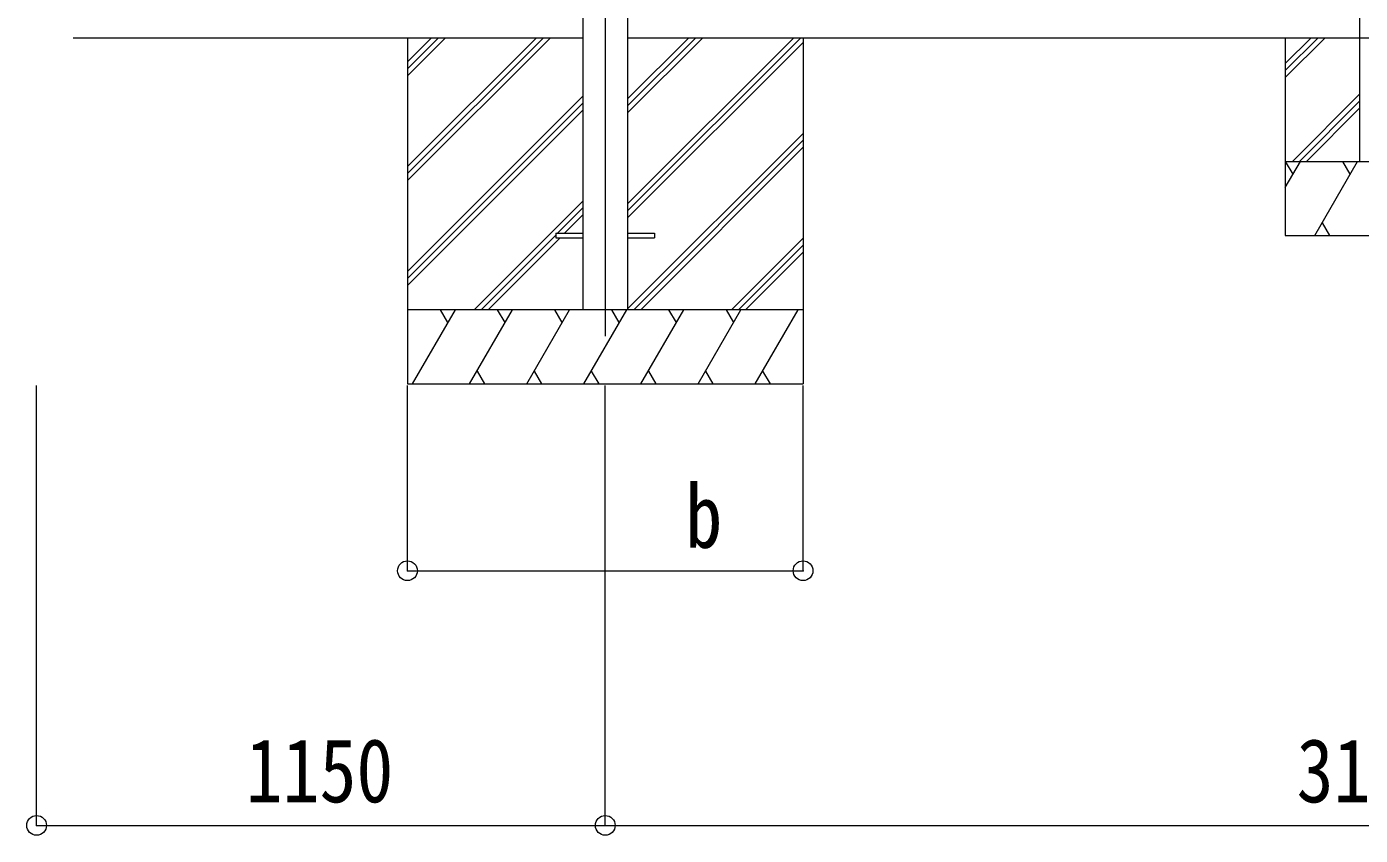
# Model space of a CAD drawing. Units: millimetres at full size, sheet at 1:40. Extents: x -11181 to 11305, y -7804 to 7716.
# Drawn here: x -770 to 1927, y -2385 to -750 of the extents above; entities that cross this region are included whole.
import ezdxf
from ezdxf.enums import TextEntityAlignment as Align

# ---------------------------------------------------------------- set-up
doc = ezdxf.new("R2010")
doc.units = ezdxf.units.MM
doc.header["$LTSCALE"] = 40
doc.header["$PDMODE"] = 32
doc.header["$PDSIZE"] = 40
for name, color, linetype, lineweight in [('0-0_0', 7, 'Continuous', 9), ('0-1_本体', 4, 'Continuous', 9), ('0-2_部品', 7, 'Continuous', 9), ('0-8_PARTS2', 2, 'Continuous', 9), ('0-A_寸法', 6, 'Continuous', 9), ('1-0_FRAME', 7, 'Continuous', 9), ('1-3_NOTPRINT', 4, 'Continuous', 9)]:
    doc.layers.add(name, color=color, linetype=linetype, lineweight=lineweight)
doc.styles.add('ＭＳ ゴシック', font='')
doc.styles.get('ＭＳ ゴシック').set_extended_font_data('MS Gothic')

msp = doc.modelspace()

# ---------------------------------------------------------------- linework, layer by layer
at = {"layer": '0-0_0'}
for p, q in [((-676.11, -771.97), (354.69, -771.97)), ((-0.11, -771.97), (-0.11, -1471.97)), ((-0.11, -1032.69), (260.62, -771.97)), ((-0.11, -1046.83), (274.76, -771.97)), ((-0.11, -1060.98), (288.9, -771.97)), ((-0.11, -848.85), (76.77, -771.97)), ((-0.11, -834.7), (62.63, -771.97)), ((-0.11, -820.56), (48.48, -771.97)), ((445.09, -1107.99), (781.12, -771.97)), ((445.09, -1122.13), (795.26, -771.97)), ((445.09, -924.15), (597.27, -771.97)), ((445.09, -910), (583.13, -771.97)), ((445.09, -895.86), (568.98, -771.97)), ((445.09, -771.97), (3454.69, -771.97)), ((445.09, -1136.28), (799.89, -781.48)), ((799.89, -771.97), (799.89, -1471.97)), ((-0.11, -1244.82), (354.69, -890.03)), ((-0.11, -1258.97), (354.69, -904.17)), ((-0.11, -1273.11), (354.69, -918.31)), ((445.09, -1320.12), (799.89, -965.33)), ((457.39, -1321.97), (799.89, -979.47)), ((471.53, -1321.97), (799.89, -993.61)), ((134.88, -1321.97), (354.69, -1102.16)), ((303.53, -1167.46), (354.69, -1116.3)), ((317.67, -1167.46), (354.69, -1130.44)), ((149.02, -1321.97), (299.89, -1171.1)), ((163.16, -1321.97), (308.67, -1176.46)), ((655.38, -1321.97), (799.89, -1177.46)), ((669.52, -1321.97), (799.89, -1191.6)), ((683.66, -1321.97), (799.89, -1205.74)), ((799.89, -1321.97), (-0.11, -1321.97)), ((10.18, -1471.97), (96.78, -1321.97)), ((81.78, -1347.95), (66.78, -1321.97)), ((125.65, -1471.97), (212.25, -1321.97)), ((197.25, -1347.95), (182.25, -1321.97)), ((241.12, -1471.97), (327.72, -1321.97)), ((312.72, -1347.95), (297.72, -1321.97)), ((356.59, -1471.97), (443.19, -1321.97)), ((428.19, -1347.95), (413.19, -1321.96)), ((472.06, -1471.97), (558.66, -1321.97)), ((543.66, -1347.95), (528.66, -1321.97)), ((587.53, -1471.97), (674.13, -1321.97)), ((644.13, -1321.97), (659.13, -1347.95)), ((703, -1471.97), (789.6, -1321.97)), ((140.64, -1445.99), (155.64, -1471.97)), ((256.11, -1445.99), (271.11, -1471.97)), ((371.58, -1445.99), (386.58, -1471.97)), ((487.05, -1445.99), (502.05, -1471.97)), ((602.52, -1445.99), (617.52, -1471.97)), ((718, -1445.99), (732.99, -1471.97)), ((-0.11, -1471.97), (799.89, -1471.97))]:
    msp.add_line(p, q, dxfattribs=at)
at = {"layer": '0-1_本体'}
for p, q in [((354.69, 1534.08), (354.69, -1321.99)), ((445.09, 1534.08), (445.09, -1321.99))]:
    msp.add_line(p, q, dxfattribs=at)
at = {"layer": '0-2_部品', "color": 4}
for p, q in [((299.69, -1167.46), (299.69, -1176.46)), ((299.69, -1167.46), (354.69, -1167.46)), ((299.69, -1176.46), (354.69, -1176.46)), ((444.69, -1167.46), (499.69, -1167.46)), ((444.69, -1176.46), (499.69, -1176.46)), ((499.69, -1167.46), (499.69, -1176.46))]:
    msp.add_line(p, q, dxfattribs=at)
at = {"layer": '0-8_PARTS2'}
msp.add_line((399.89, 1699.63), (399.89, -1375.6), dxfattribs=at)
at = {"layer": '0-A_寸法'}
for p, q in [((-750.11, -2364.84), (-750.11, -1475.45)), ((-0.11, -1849.86), (-0.11, -1475.45)), ((399.89, -2364.84), (399.89, -1475.45)), ((799.89, -1849.86), (799.89, -1475.45)), ((-0.11, -1849.86), (799.89, -1849.86)), ((-750.11, -2364.84), (399.89, -2364.84)), ((399.89, -2364.84), (3499.89, -2364.84))]:
    msp.add_line(p, q, dxfattribs=at)
for p in [(-0.11, -1849.86), (799.89, -1849.86), (-750.11, -2364.84), (399.89, -2364.84)]:
    msp.add_point(p, dxfattribs=at)
at = {"layer": '1-0_FRAME'}
for p, q in [((1774.89, -852.6), (1855.52, -771.97)), ((1774.89, -838.45), (1841.38, -771.97)), ((1774.89, -824.31), (1827.23, -771.97)), ((1774.89, -771.97), (1774.89, -1171.97)), ((1789.37, -1021.97), (1924.89, -886.45)), ((1803.51, -1021.97), (1924.89, -900.59)), ((1817.65, -1021.97), (1924.89, -914.73)), ((1774.89, -1021.97), (2124.89, -1021.97)), ((1774.89, -1075.08), (1805.55, -1021.97)), ((1790.55, -1047.95), (1775.55, -1021.97)), ((1834.42, -1171.96), (1921.02, -1021.97)), ((1906.02, -1047.95), (1891.02, -1021.97)), ((1849.42, -1145.99), (1864.42, -1171.96))]:
    msp.add_line(p, q, dxfattribs=at)
msp.add_lwpolyline([(1774.89, -1171.97), (2124.89, -1171.97), (2124.89, -771.97)], dxfattribs=at)
at = {"layer": '1-3_NOTPRINT'}
msp.add_line((1924.89, 1522.14), (1924.89, -1021.97), dxfattribs=at)

# ---------------------------------------------------------------- texts
at = {"layer": '0-A_寸法', "color": 7, "style": 'ＭＳ ゴシック', "width": 0.85}
for s, p in [('b', (561.89, -1841.86)), ('1150', (-327.11, -2356.84)), ('3100', (1797.89, -2356.84))]:
    msp.add_text(s, height=129, dxfattribs=at).set_placement(p, align=Align.BOTTOM_LEFT)

doc.saveas('drawing.dxf')
